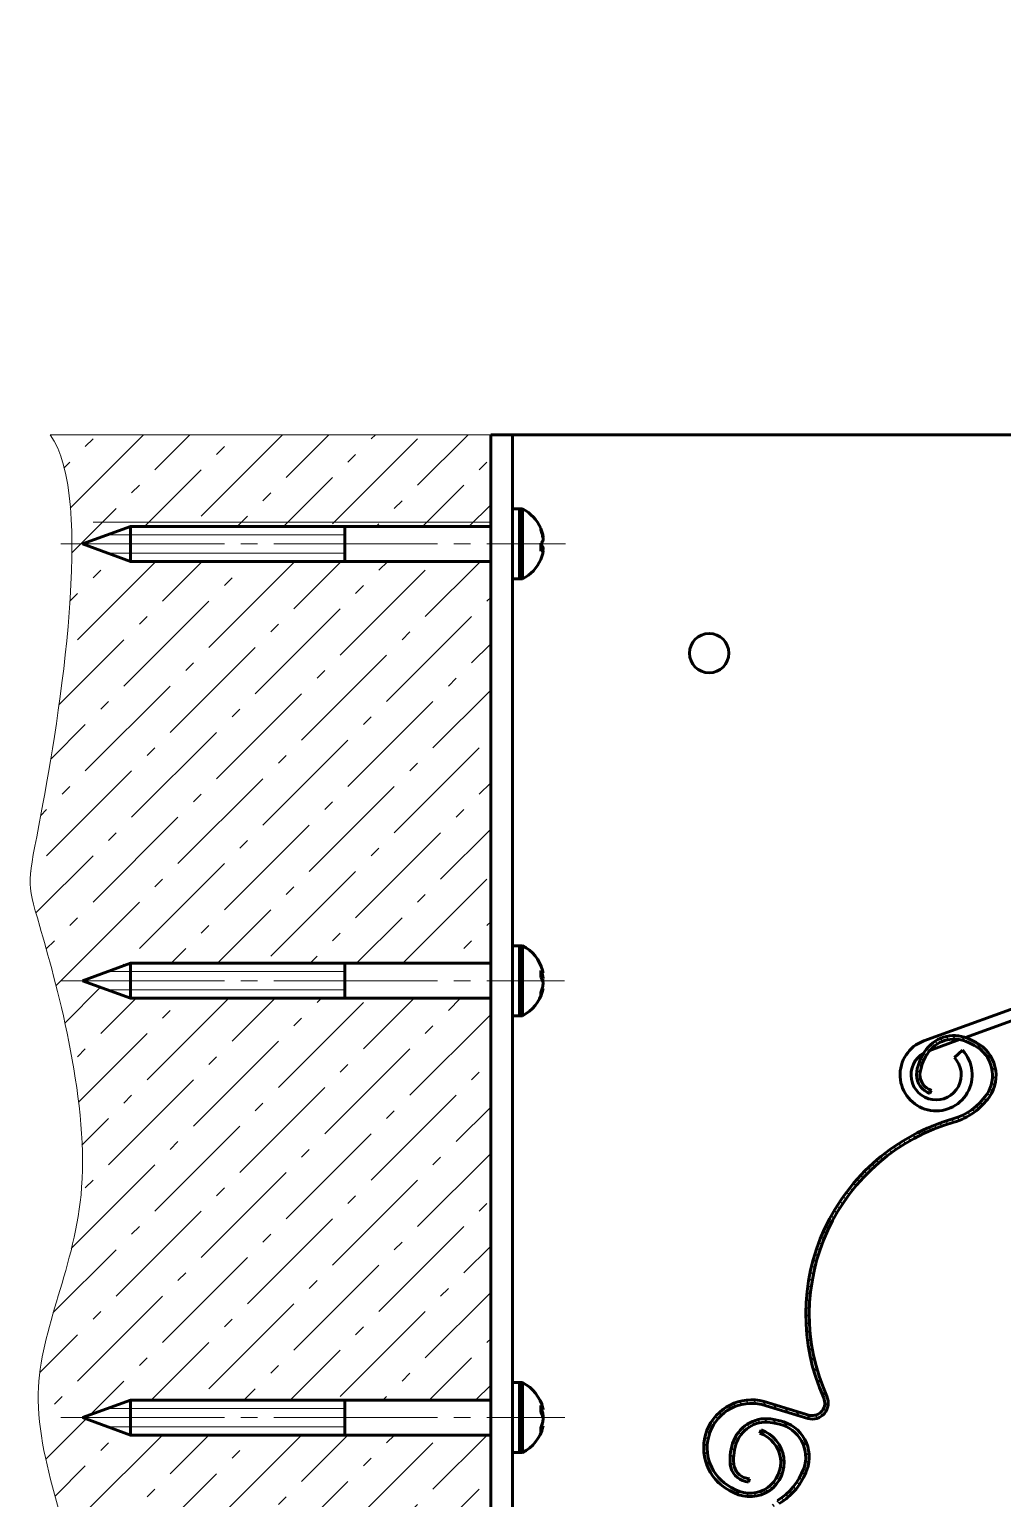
# Model space of a CAD drawing. Header units: millimetres. Extents: x 0 to 841, y 0 to 594.
# Drawn here: x 622.8 to 711.9, y 459.5 to 594 of the extents above; entities that cross this region are included whole.
import ezdxf

# ---------------------------------------------------------------- set-up
doc = ezdxf.new("R2010")
doc.units = ezdxf.units.MM
for name, pattern in [('K5LT_AXLED', [19.5, 15, -1.5, 1.5, -1.5]), ('K5LT_BASIC', [0]), ('K5LT_THIN', [0])]:
    doc.linetypes.add(name, pattern=pattern)
doc.layers.add('Системный слой (1)', color=7, linetype='Continuous', true_color=0x909090)
pattern_1 = [(-45, (0, 0), (0.3535534, 0.3535534), [])]

# ---------------------------------------------------------------- blocks, each defined once
blk = doc.blocks.new('U312')
at = {"layer": 'Системный слой (1)', "color": 5, "linetype": 'K5LT_BASIC', "lineweight": 60, "true_color": 0x0000ff}
for p, q in [((632.06, 505.45), (632.06, 508.48)), ((632.06, 505.28), (632.06, 505.45))]:
    blk.add_line(p, q, dxfattribs=at)
blk = doc.blocks.new('U313')
at = {"layer": 'Системный слой (1)', "color": 5, "linetype": 'K5LT_BASIC', "lineweight": 60, "true_color": 0x0000ff}
for p, q in [((669.77, 505.93), (669.74, 505.83)), ((669.82, 506.17), (669.77, 505.93))]:
    blk.add_line(p, q, dxfattribs=at)
blk = doc.blocks.new('U314')
at = {"layer": 'Системный слой (1)', "color": 5, "linetype": 'K5LT_BASIC', "lineweight": 60, "true_color": 0x0000ff}
for p, q in [((632.06, 465.57), (632.06, 468.48)), ((632.06, 465.28), (632.06, 465.57))]:
    blk.add_line(p, q, dxfattribs=at)
blk = doc.blocks.new('U315')
at = {"layer": 'Системный слой (1)', "color": 5, "linetype": 'K5LT_BASIC', "lineweight": 60, "true_color": 0x0000ff}
for p, q in [((669.8, 466.04), (669.74, 465.86)), ((669.82, 466.14), (669.8, 466.04))]:
    blk.add_line(p, q, dxfattribs=at)
blk = doc.blocks.new('U385')
at = {"layer": 'Системный слой (1)', "color": 5, "linetype": 'K5LT_BASIC', "lineweight": 60, "true_color": 0x0000ff}
for p, q in [((708.47, 501.69), (723.73, 507.24)), ((705.23, 500.51), (707.94, 501.5))]:
    blk.add_line(p, q, dxfattribs=at)
blk = doc.blocks.new('U393')
at = {"layer": 'Системный слой (1)', "color": 5, "linetype": 'K5LT_BASIC', "lineweight": 60, "true_color": 0x0000ff}
for p, q in [((632.06, 548.45), (632.06, 548.48)), ((632.06, 545.28), (632.06, 548.45))]:
    blk.add_line(p, q, dxfattribs=at)
blk = doc.blocks.new('U394')
at = {"layer": 'Системный слой (1)', "color": 5, "linetype": 'K5LT_BASIC', "lineweight": 60, "true_color": 0x0000ff}
for p, q in [((667.66, 546.2), (667.66, 550.08)), ((667.66, 543.68), (667.66, 546.2))]:
    blk.add_line(p, q, dxfattribs=at)
blk = doc.blocks.new('U395')
at = {"layer": 'Системный слой (1)', "color": 5, "linetype": 'K5LT_BASIC', "lineweight": 60, "true_color": 0x0000ff}
for p, q in [((667.94, 546.2), (667.94, 550.08)), ((667.94, 543.68), (667.94, 546.2))]:
    blk.add_line(p, q, dxfattribs=at)
blk = doc.blocks.new('U396')
at = {"layer": 'Системный слой (1)', "color": 5, "linetype": 'K5LT_BASIC', "lineweight": 60, "true_color": 0x0000ff}
for p, q in [((669.61, 545.45), (669.6, 545.44)), ((669.61, 545.46), (669.61, 545.45))]:
    blk.add_line(p, q, dxfattribs=at)

msp = doc.modelspace()

# ---------------------------------------------------------------- hatches: boundary and pattern name
at = {"layer": 'Системный слой (1)'}
h = msp.add_hatch(dxfattribs=at)
h.set_pattern_fill('Бетон', angle=45, style=0, pattern_type=0)
h.set_pattern_definition([(45, (0, 0), (-4.24264, 4.24264), [11, -5]), (45, (9.1924, 9.1924), (-4.24264, 4.24264), [1, -15]), (45, (3.5355, 7.778), (-4.24264, 4.24264), [11, -5]), (45, (12.728, 16.9706), (-4.24264, 4.24264), [1, -15])])
h.paths.add_polyline_path([(632.0591, 508.4841), (665.0232, 508.4841), (665.0232, 545.2841), (632.0591, 545.2841), (627.6632, 546.8841), (632.0591, 548.4841), (665.0232, 548.4841), (665.0232, 556.8841), (624.7032, 556.8841), (625.5628, 555.2257), (626.1948, 552.9006), (626.5809, 549.8261), (626.6888, 545.848), (626.4708, 540.925), (626.2233, 538.0521), (625.9974, 535.9376), (625.7313, 533.7587), (625.3554, 531.0251), (624.7952, 527.4114), (624.1285, 523.5629), (623.8503, 522.0614), (623.768, 521.6267), (623.6137, 520.8211), (623.347, 519.4407), (623.0477, 517.7988), (622.8812, 516.4335), (622.8708, 515.7868), (622.9012, 515.3384), (622.9645, 514.8779), (623.0916, 514.2525), (623.3595, 513.2242), (623.7925, 511.7181), (623.8759, 511.4297), (624.0527, 510.815), (624.4397, 509.4443), (625.263, 506.3467), (626.2384, 502.138), (626.8536, 498.8893), (627.262, 496.1253), (627.5638, 493.0534), (627.6449, 489.1267), (627.5672, 487.7475), (627.5256, 487.2801), (627.4212, 486.3592), (627.1372, 484.5698), (626.3488, 481.17), (625.7499, 479.0655), (625.3592, 477.7533), (625.0205, 476.6078), (624.6438, 475.2766), (624.1948, 473.4885), (623.7394, 470.9221), (623.6014, 468.8754), (623.6017, 468.489), (623.6266, 467.7125), (623.7651, 466.1451), (624.3281, 462.9588), (625.0403, 460.0917), (625.4448, 458.6125), (625.6726, 457.7923), (625.8405, 457.1875), (626.0261, 456.5132), (626.2744, 455.5942), (626.6195, 454.2584), (627.0783, 452.274), (627.5822, 449.3041), (627.7567, 447.1643), (627.7714, 446.592), (627.7624, 445.4478), (627.6092, 443.1618), (626.9761, 438.9448), (626.5565, 436.8364), (626.3317, 435.7636), (626.2012, 435.1464), (626.0711, 434.5292), (625.892, 433.6699), (625.6377, 432.4067), (625.2944, 430.5289), (624.9097, 427.733), (624.7886, 423.5802), (625.3477, 419.9056), (626.514, 416.7407), (628.2422, 413.8972), (628.6232, 413.3964), (631.7065, 411.5714), (634.4209, 409.8741), (636.7799, 408.2696), (638.807, 406.7009), (640.5483, 405.0604), (641.879, 403.4384), (642.5643, 402.4092), (643.1019, 401.5018), (643.7089, 400.3978), (644.5797, 398.7577), (645.7055, 396.6911), (645.9581, 396.2443), (646.4951, 395.3122), (647.688, 393.3127), (650.1441, 389.4296), (652.4437, 386.0251), (653.994, 383.8459), (655.3946, 381.9579), (657.0606, 379.816), (659.3351, 377.0897), (662.5725, 373.6734), (665.0232, 371.5529), (665.0232, 392.8841), (665.0232, 416.8841), (665.0232, 425.2841), (632.0591, 425.2841), (627.6632, 426.8841), (632.0591, 428.4841), (665.0232, 428.4841), (665.0232, 465.2841), (632.0591, 465.2841), (627.6632, 466.8841), (632.0591, 468.4841), (665.0232, 468.4841), (665.0232, 505.2841), (632.0591, 505.2841), (627.6632, 506.8841)])
h = msp.add_hatch(dxfattribs=at)
h.set_pattern_fill('Металл', angle=-45, style=0, pattern_type=0)
h.set_pattern_definition(pattern_1)
h.paths.add_polyline_path([(687.0359, 460.4898), (685.7837, 461.4986), (685.0186, 462.9129), (684.8593, 464.513), (685.3307, 466.0503), (686.3594, 467.2861), (687.7858, 468.0285), (689.3882, 468.1621), (689.8511, 468.0813), (694.061, 466.7942), (695.0186, 466.8609), (695.7339, 467.5012), (695.9059, 468.4456), (695.7927, 468.8303), (694.6892, 472.0678), (694.2068, 475.4541), (694.3623, 478.8709), (695.1501, 482.1994), (696.543, 485.3233), (698.4923, 488.1339), (700.9301, 490.5332), (703.7714, 492.4374), (706.9171, 493.7804), (707.4162, 493.9324), (709.1791, 494.7731), (710.5785, 496.1355), (710.6671, 496.2587), (711.2282, 497.6135), (711.1667, 499.0787), (710.4938, 500.3816), (709.4499, 501.2227), (708.9176, 501.4997), (707.5418, 501.8595), (706.1459, 501.5875), (705.0057, 500.7376), (704.886, 500.5884), (704.1282, 499.0573), (704.0182, 498.5592), (704.1635, 497.5079), (704.8759, 496.7212), (704.9637, 496.6724), (705.2113, 496.5436), (705.359, 496.8274), (705.1114, 496.9562), (704.4496, 497.6516), (704.334, 498.5077), (704.9074, 500.0519), (705.1414, 500.3957), (706.1828, 501.2519), (707.4997, 501.5404), (708.7699, 501.2158), (709.3022, 500.9389), (710.3616, 500.0315), (710.9121, 498.7499), (710.8408, 497.3569), (710.4048, 496.4421), (709.0712, 495.0889), (707.366, 494.2512), (707.3273, 494.2398), (704.1159, 492.9787), (701.1918, 491.1473), (698.6554, 488.8084), (696.5936, 486.042), (695.0769, 482.9431), (694.1573, 479.6176), (693.8663, 476.1797), (694.214, 472.7471), (695.1883, 469.4373), (695.5008, 468.6993), (695.5418, 467.8536), (694.9972, 467.2053), (694.2278, 467.0842), (690.0538, 468.3603), (688.3874, 468.4768), (686.7977, 467.9638), (685.5137, 466.8952), (684.7207, 465.425), (684.5328, 463.7652), (684.9771, 462.1549), (685.9896, 460.8263), (686.8882, 460.206), (687.2962, 459.9936), (688.6597, 459.6402), (690.0405, 459.9184), (691.1608, 460.7723), (691.795, 462.0299), (691.8157, 463.4383), (691.2186, 464.7141), (690.1239, 465.6004), (689.7715, 465.7468), (689.667, 465.4443), (690.7888, 464.7228), (691.4536, 463.5664), (691.5125, 462.2338), (690.9524, 461.0232), (689.8986, 460.2055), (688.5869, 459.9635), (687.444, 460.2775)])
h = msp.add_hatch(dxfattribs=at)
h.set_pattern_fill('Металл', angle=-45, style=0, pattern_type=0)
h.set_pattern_definition(pattern_1)
h.paths.add_polyline_path([(680.4042, 421.4319), (678.9336, 422.0823), (677.8285, 423.2503), (677.2605, 424.7546), (677.3179, 426.3616), (677.9917, 427.8216), (679.1774, 428.9078), (680.6906, 429.4516), (681.1586, 429.4933), (685.5582, 429.3397), (686.4659, 429.652), (686.9912, 430.4556), (686.9128, 431.4124), (686.7039, 431.7546), (684.8001, 434.5963), (683.4577, 437.7422), (682.7235, 441.0829), (682.6231, 444.5018), (683.1599, 447.8799), (684.3154, 451.0992), (686.0491, 454.0476), (688.3007, 456.6224), (690.9917, 458.7338), (691.4345, 459.0098), (692.9197, 460.2781), (693.9188, 461.9563), (693.9724, 462.0982), (694.1638, 463.5521), (693.7252, 464.9514), (692.738, 466.0357), (691.5119, 466.5781), (690.9261, 466.7078), (689.5041, 466.6992), (688.2261, 466.0753), (687.3448, 464.9592), (687.2677, 464.7841), (686.932, 463.1091), (686.9547, 462.5995), (687.3672, 461.6216), (688.2589, 461.0461), (688.3564, 461.0217), (688.6288, 460.9613), (688.698, 461.2737), (688.4256, 461.3341), (687.6063, 461.8345), (687.2731, 462.6314), (687.4273, 464.2715), (687.5644, 464.6641), (688.3486, 465.7607), (689.546, 466.3802), (690.8569, 466.3954), (691.4427, 466.2656), (692.7009, 465.6634), (693.5643, 464.568), (693.8561, 463.204), (693.6716, 462.2074), (692.7337, 460.5552), (691.3034, 459.3047), (691.269, 459.2838), (688.4934, 457.2344), (686.143, 454.7086), (684.2984, 451.7929), (683.0228, 448.5872), (682.3598, 445.2012), (682.3322, 441.7511), (682.941, 438.355), (684.1653, 435.1293), (685.9631, 432.1845), (686.4559, 431.5525), (686.7143, 430.7463), (686.3561, 429.9792), (685.6443, 429.663), (681.2822, 429.8153), (679.6424, 429.4966), (678.2396, 428.5896), (677.276, 427.2251), (676.8905, 425.5997), (677.1386, 423.9478), (677.9845, 422.5074), (679.3064, 421.4861), (680.3349, 421.1195), (680.7841, 421.02), (682.1926, 421.0315), (683.4543, 421.6577), (684.3154, 422.7724), (684.6025, 424.1513), (684.258, 425.5171), (683.3511, 426.5948), (682.0642, 427.1676), (681.6859, 427.2178), (681.6632, 426.8986), (682.9336, 426.492), (683.875, 425.547), (684.2769, 424.2751), (684.0492, 422.9608), (683.2429, 421.8982), (682.0385, 421.325), (680.8533, 421.3324)])

# ---------------------------------------------------------------- linework, layer by layer
at = {"layer": 'Системный слой (1)', "color": 7, "linetype": 'K5LT_THIN', "lineweight": 18}
for p, q in [((665.0232, 556.8841), (624.7032, 556.8841)), ((665.0232, 548.8841), (628.6232, 548.8841)), ((630.0317, 547.7264), (629.9772, 547.7264)), ((632.0591, 547.7264), (630.0317, 547.7264)), ((651.6632, 547.7264), (632.0591, 547.7264)), ((632.0591, 546.0419), (629.9772, 546.0419)), ((651.6632, 546.0419), (632.0591, 546.0419)), ((632.0591, 507.7264), (629.9772, 507.7264)), ((651.6632, 507.7264), (632.0591, 507.7264)), ((630.2507, 506.0419), (629.9772, 506.0419)), ((632.0591, 506.0419), (630.2507, 506.0419)), ((651.6632, 506.0419), (632.0591, 506.0419)), ((632.0591, 467.7264), (629.9772, 467.7264)), ((651.6632, 467.7264), (632.0591, 467.7264)), ((630.487, 466.0419), (629.9772, 466.0419)), ((632.0591, 466.0419), (630.487, 466.0419)), ((651.6632, 466.0419), (632.0591, 466.0419))]:
    msp.add_line(p, q, dxfattribs=at)
at = {"layer": 'Системный слой (1)', "color": 5, "linetype": 'K5LT_BASIC', "lineweight": 60, "true_color": 0x0000ff}
for p, q in [((665.0232, 416.8841), (665.0232, 556.8841)), ((667.0232, 556.8841), (665.0232, 556.8841)), ((667.0232, 416.8841), (667.0232, 556.8841)), ((667.0232, 556.8841), (670.2232, 556.8841)), ((670.2232, 556.8841), (793.0232, 556.8841)), ((667.0232, 550.0841), (667.6632, 550.0841)), ((667.6632, 550.0841), (667.6632, 543.6841)), ((667.9432, 550.0841), (667.6632, 550.0841)), ((632.0591, 548.4841), (627.6632, 546.8841)), ((665.0232, 548.4841), (632.0591, 548.4841)), ((651.6632, 548.4473), (651.6632, 548.4841)), ((651.6632, 545.2841), (651.6632, 548.4473)), ((669.6014, 548.1705), (669.6058, 548.3153)), ((669.6098, 548.3048), (669.7437, 547.9298)), ((669.7437, 547.9298), (669.6992, 547.9099)), ((632.0591, 545.2841), (627.6632, 546.8841)), ((669.6098, 546.944), (669.6058, 546.8841)), ((669.7437, 546.2987), (669.6089, 546.3326)), ((669.6098, 546.8243), (669.7437, 546.7198)), ((669.7437, 546.7198), (669.6143, 546.7289)), ((669.8227, 546.476), (669.6162, 546.5109)), ((669.8227, 547.5203), (669.7939, 547.5127)), ((669.8227, 547.5203), (669.7959, 547.5002)), ((669.8227, 546.476), (669.7959, 546.2681)), ((665.0232, 545.2841), (632.0591, 545.2841)), ((667.0232, 543.6841), (667.6632, 543.6841)), ((667.9432, 543.6841), (667.6632, 543.6841)), ((667.0232, 510.0841), (667.6632, 510.0841)), ((667.6632, 503.6841), (667.6632, 510.0841)), ((667.9432, 510.0841), (667.6632, 510.0841)), ((667.6632, 510.0841), (667.6632, 503.6841)), ((667.9432, 503.6841), (667.9432, 510.0841)), ((632.0591, 508.4841), (627.6632, 506.8841)), ((665.0232, 508.4841), (632.0591, 508.4841)), ((651.6632, 505.4533), (651.6632, 508.4841)), ((669.7437, 507.6688), (669.615, 507.6254)), ((669.8227, 507.6012), (669.6168, 507.5402)), ((669.7473, 507.579), (669.8227, 507.1229)), ((669.8227, 507.6012), (669.773, 507.8424)), ((704.666, 501.3701), (723.3831, 508.1826)), ((632.0591, 505.2841), (627.6632, 506.8841)), ((669.7437, 505.8302), (669.6366, 505.8786)), ((669.8227, 507.1229), (669.6625, 507.1071)), ((669.8227, 506.167), (669.7473, 506.1894)), ((669.8227, 507.1229), (669.773, 506.8842)), ((665.0232, 505.2841), (632.0591, 505.2841)), ((651.6632, 505.2841), (651.6632, 505.4533)), ((667.0232, 503.6841), (667.6632, 503.6841)), ((667.9432, 503.6841), (667.6632, 503.6841)), ((707.4731, 499.8416), (708.2029, 500.5253)), ((708.7699, 501.2158), (709.3022, 500.9389)), ((709.4499, 501.2227), (708.9176, 501.4997)), ((704.9637, 496.6724), (705.2113, 496.5436)), ((705.359, 496.8274), (705.1114, 496.9562)), ((705.2113, 496.5436), (705.359, 496.8274)), ((667.0232, 470.0841), (667.6632, 470.0841)), ((667.6632, 463.6841), (667.6632, 470.0841)), ((667.9432, 470.0841), (667.6632, 470.0841)), ((667.6632, 470.0841), (667.6632, 463.6841)), ((667.9129, 470.0655), (667.9129, 463.6655)), ((667.9432, 463.6841), (667.9432, 470.0841)), ((632.0591, 468.4841), (627.6632, 466.8841)), ((665.0232, 468.4841), (632.0591, 468.4841)), ((651.6632, 465.573), (651.6632, 468.4841)), ((694.2278, 467.0842), (690.0538, 468.3603)), ((632.0591, 465.2841), (627.6632, 466.8841)), ((669.7437, 467.4726), (669.606, 467.4378)), ((669.8227, 467.6284), (669.6141, 467.5642)), ((669.7437, 467.764), (669.6168, 467.7161)), ((669.7012, 467.591), (669.7437, 467.4726)), ((669.8227, 467.0158), (669.7755, 467.0132)), ((669.8227, 467.6284), (669.8025, 467.7286)), ((669.8227, 467.0158), (669.8025, 466.8841)), ((689.8511, 468.0813), (694.061, 466.7942)), ((651.6632, 465.2841), (651.6632, 465.573)), ((669.7437, 465.8558), (669.6054, 465.9168)), ((669.8227, 466.1399), (669.7012, 466.1773)), ((689.7715, 465.7468), (689.667, 465.4443)), ((690.8569, 466.3954), (691.4427, 466.2656)), ((691.5119, 466.5781), (690.9261, 466.7078)), ((665.0232, 465.2841), (632.0591, 465.2841)), ((667.0232, 463.6841), (667.6632, 463.6841)), ((667.9432, 463.6841), (667.6632, 463.6841)), ((686.8882, 460.206), (687.2962, 459.9936)), ((687.444, 460.2775), (687.0359, 460.4898)), ((688.3564, 461.0217), (688.6288, 460.9613)), ((688.698, 461.2737), (688.4256, 461.3341)), ((688.6288, 460.9613), (688.698, 461.2737))]:
    msp.add_line(p, q, dxfattribs=at)
at = {"layer": 'Системный слой (1)', "color": 30, "linetype": 'K5LT_AXLED', "lineweight": 18, "true_color": 0xff8000}
for p, q in [((625.6632, 546.8841), (671.8632, 546.8841)), ((625.6632, 506.8841), (671.7832, 506.8841)), ((625.6632, 466.8841), (671.8232, 466.8841))]:
    msp.add_line(p, q, dxfattribs=at)
at = {"layer": 'Системный слой (1)', "color": 5, "linetype": 'K5LT_BASIC', "lineweight": 60, "true_color": 0x0000ff}
msp.add_circle((685.0232, 536.8841), 1.8, dxfattribs=at)
for centre, radius, start, end in [((666.3109, 546.8841), 3.5922, 23.47801, 62.974939), ((666.3109, 546.8841), 3.5922, 297.025061, 336.52199), ((666.3109, 506.8841), 3.5922, 15.471899, 62.974939), ((666.3109, 506.8841), 3.5922, 297.025061, 344.528101), ((707.4405, 498.6611), 3.2, 62.508541, 142.965484), ((705.7946, 498.2691), 3.3, 110, 43.132396), ((708.558, 497.8178), 4.6, 142.965484, 170.724998), ((707.4405, 498.6611), 2.88, 62.508541, 142.965484), ((707.8804, 498.2067), 3.08, 325.045874, 62.508541), ((707.8804, 498.2067), 3.4, 325.045874, 62.508541), ((705.7946, 498.2691), 2.3, 119.293305, 43.132396), ((708.558, 497.8178), 4.28, 142.965484, 170.724998), ((705.7946, 498.2691), 1.8, 170.724998, 242.508541), ((705.7946, 498.2691), 1.48, 170.724998, 242.508541), ((705.7494, 499.6963), 5.68, 286.129463, 325.045874), ((705.7494, 499.6963), 6, 286.129463, 325.045874), ((712.5057, 476.3336), 18.64, 106.129463, 204.177653), ((712.5057, 476.3336), 18.32, 106.129463, 204.177653), ((666.3109, 466.8841), 3.5922, 13.596573, 62.974939), ((688.9193, 464.1091), 4.4, 75.058371, 242.508541), ((694.4426, 468.2242), 1.48, 255.058371, 24.177653), ((694.4426, 468.2242), 1.16, 259.3331, 24.177653), ((688.9193, 464.1091), 4.08, 76.798544, 242.508541), ((666.3109, 466.8841), 3.5922, 297.025061, 346.403427), ((690.234, 463.5836), 3.2, 77.508541, 157.965484), ((688.7457, 462.779), 3.14, 242.508541, 70.932508), ((690.234, 463.5836), 2.88, 77.508541, 157.965484), ((690.7765, 463.2585), 3.08, 340.045874, 77.508541), ((690.7765, 463.2585), 3.4, 340.045874, 77.508541), ((691.5317, 463.0584), 4.6, 157.965484, 185.724998), ((691.5317, 463.0584), 4.28, 157.965484, 185.724998), ((688.7457, 462.779), 2.82, 242.508541, 70.932508), ((688.7457, 462.779), 1.8, 185.724998, 257.508541), ((688.7457, 462.779), 1.48, 185.724998, 257.508541), ((688.3326, 464.1458), 5.68, 301.129463, 340.045874), ((688.3326, 464.1458), 6, 301.129463, 340.045874)]:
    msp.add_arc(centre, radius, start, end, dxfattribs=at)
for centre, major_axis, ratio, start_param, end_param in [((666.3401, 546.9219), (-2.8399, 2.1925), 0.96396924, 4.05993295, 4.18083703), ((666.3401, 546.7112), (3.5378, 0.5966), 0.21056541, -0.43496149, -0.31405741), ((666.6302, 546.9909), (-1.1237, 3.3599), 0.82358738, 4.32664547, 4.42851528), ((666.6302, 546.9909), (-1.1237, 3.3599), 0.82358738, 4.22477566, 4.32664547), ((666.3401, 547.0571), (3.5378, -0.5966), 0.21056541, -0.36397379, -0.24306971), ((666.3401, 546.9219), (2.8399, -2.1925), 0.96396924, 0.2403091, 0.36121318), ((666.3401, 506.7258), (3.5284, 0.65), 0.44154507, 0.19739816, 0.31830225), ((666.6302, 506.6602), (2.0343, 2.9006), 0.75388861, 5.35981031, 5.56354992), ((666.3401, 507.0424), (3.5284, -0.65), 0.44154507, 0.35972895, 0.48063304), ((666.3401, 506.8049), (3.3668, 1.2395), 0.88239019, 5.56961166, 5.69051575), ((666.3401, 506.9633), (3.3668, -1.2395), 0.88239019, 6.19782367, 6.31872775), ((666.6302, 507.3317), (2.884, -2.0577), 0.37724331, 0.16106337, 0.36480299), ((666.3401, 466.7391), (3.5174, 0.7072), 0.56552623, 0.16535063, 0.28625471), ((666.6302, 466.5973), (2.3675, 2.6357), 0.69080246, 5.52572915, 5.72946876), ((666.3401, 467.0292), (3.5174, -0.7072), 0.56552623, 0.39177649, 0.51268057), ((666.3401, 466.7827), (3.4481, 0.9912), 0.80855091, 5.65535573, 5.77625982), ((666.6302, 467.2942), (2.7954, -2.1766), 0.48316923, 0.25797559, 0.46171521), ((666.3401, 466.9856), (3.4481, -0.9912), 0.80855091, 6.1120796, 6.23298368)]:
    msp.add_ellipse(centre, major_axis=major_axis, ratio=ratio, start_param=start_param, end_param=end_param, dxfattribs=at)
at = {"layer": 'Системный слой (1)', "color": 7, "linetype": 'K5LT_THIN', "lineweight": 18}
msp.add_open_spline([(624.7032, 556.8841), (628.8466, 551.1395), (622.8321, 514.7034), (622.3061, 517.0013), (630.8607, 487.0213), (619.9979, 468.8508), (633.5374, 443.1492), (620.1331, 424.208), (628.6232, 413.3964)], degree=3, knots=[0, 0, 0, 0, 1.44149916, 2.57634966, 3.80626688, 4.87731, 6.08484332, 8, 8, 8, 8], dxfattribs=at)
at = {"layer": 'Системный слой (1)', "color": 5, "linetype": 'K5LT_BASIC', "lineweight": 60, "true_color": 0x0000ff}
for points, knots in [([(669.7437, 547.9298), (669.7759, 547.8124), (669.8035, 547.6763), (669.8208, 547.5371), (669.8227, 547.5203)], [0, 0, 0, 0, 4.39697305, 5, 5, 5, 5]), ([(669.8227, 547.2922), (669.8086, 547.4333), (669.7835, 547.5915), (669.748, 547.7477), (669.7437, 547.7661)], [0, 0, 0, 0, 4.41042013, 5, 5, 5, 5]), ([(669.7437, 547.0485), (669.7759, 547.1214), (669.8035, 547.2028), (669.8208, 547.2826), (669.8227, 547.2922)], [0, 0, 0, 0, 4.39697305, 5, 5, 5, 5]), ([(669.7437, 546.7198), (669.7759, 546.6469), (669.8035, 546.5654), (669.8208, 546.4856), (669.8227, 546.476)], [0, 0, 0, 0, 4.39697305, 5, 5, 5, 5]), ([(669.8227, 546.2479), (669.8086, 546.2605), (669.7835, 546.2771), (669.748, 546.2964), (669.7437, 546.2987)], [0, 0, 0, 0, 4.41042013, 5, 5, 5, 5]), ([(669.7437, 545.8384), (669.7759, 545.9559), (669.8035, 546.092), (669.8208, 546.2311), (669.8227, 546.2479)], [0, 0, 0, 0, 4.39697305, 5, 5, 5, 5]), ([(669.7437, 507.6688), (669.7759, 507.6517), (669.8035, 507.6296), (669.8208, 507.6043), (669.8227, 507.6012)], [0, 0, 0, 0, 4.39697305, 5, 5, 5, 5]), ([(669.8227, 506.6453), (669.8086, 506.7437), (669.7835, 506.856), (669.748, 506.9691), (669.7437, 506.9825)], [0, 0, 0, 0, 4.41042013, 5, 5, 5, 5]), ([(669.7437, 506.1736), (669.7759, 506.3108), (669.8035, 506.4679), (669.8208, 506.6262), (669.8227, 506.6453)], [0, 0, 0, 0, 4.39697305, 5, 5, 5, 5]), ([(669.7437, 467.764), (669.7759, 467.7272), (669.8035, 467.6824), (669.8208, 467.6343), (669.8227, 467.6284)], [0, 0, 0, 0, 4.39697305, 5, 5, 5, 5]), ([(669.7437, 467.4726), (669.7759, 467.3394), (669.8035, 467.1872), (669.8208, 467.0342), (669.8227, 467.0158)], [0, 0, 0, 0, 4.39697305, 5, 5, 5, 5]), ([(669.8227, 466.7525), (669.8086, 466.8647), (669.7835, 466.9922), (669.748, 467.12), (669.7437, 467.1351)], [0, 0, 0, 0, 4.41042013, 5, 5, 5, 5]), ([(669.7437, 466.2956), (669.7759, 466.4289), (669.8035, 466.581), (669.8208, 466.734), (669.8227, 466.7525)], [0, 0, 0, 0, 4.39697305, 5, 5, 5, 5])]:
    msp.add_open_spline(points, degree=3, knots=knots, dxfattribs=at)

# ---------------------------------------------------------------- block references
at = {"layer": 'Системный слой (1)'}
for name in ['U394', 'U395', 'U393', 'U396', 'U312', 'U385', 'U313', 'U314', 'U315']:
    msp.add_blockref(name, (0, 0), dxfattribs=at)

doc.saveas('drawing.dxf')
